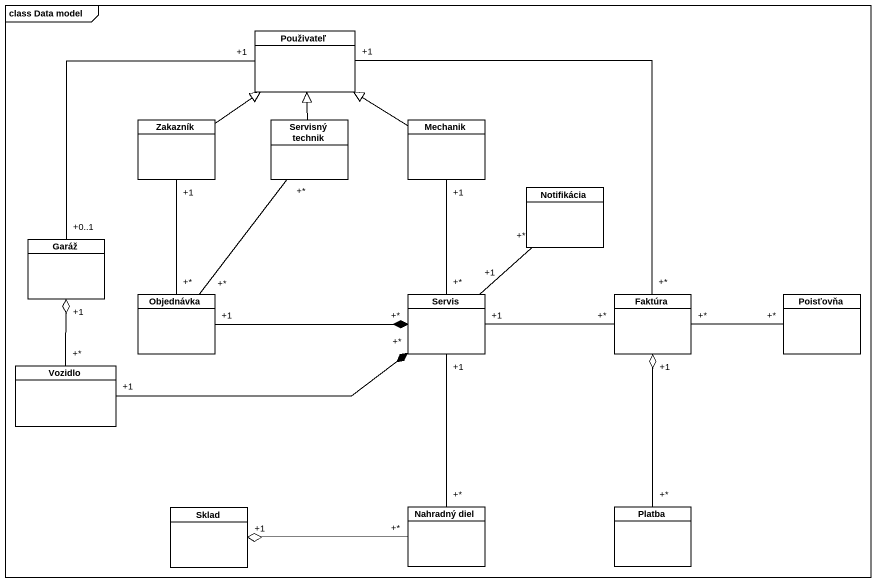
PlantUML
@startuml
mainframe class Data model
hide circle
hide empty members
class Použivateľ
class Zakazník
class "Servisný technik" as Servisný_technik
class Mechanik
class Notifikácia
class Garáž
class Objednávka
class Servis
class Faktúra
class Poisťovňa
class Vozidlo
class Sklad
class "Nahradný diel" as Nahradný_diel
class Platba
Použivateľ "+1" -- "+0..1" Garáž
Použivateľ "+1" -- "+*" Faktúra
Zakazník -up-|> Použivateľ
Zakazník "+1" -- "+*" Objednávka
Servisný_technik -up-|> Použivateľ
Servisný_technik "+*" -- "+*" Objednávka
Mechanik -up-|> Použivateľ
Mechanik "+1" -- "+*" Servis
Objednávka "+1" -right-* "+*" Servis
Servis "+1" -up- "+*" Notifikácia
Servis "+1" -- "+*" Nahradný_diel
Faktúra "+*" -left- "+1" Servis
Poisťovňa "+*" -left- "+*" Faktúra
Vozidlo "+*" -up-o "+1" Garáž
Vozidlo "+1" -right-* "+*" Servis
Nahradný_diel "+*" -left-o "+1" Sklad
Platba "+*" -up-o "+1" Faktúra
@enduml
